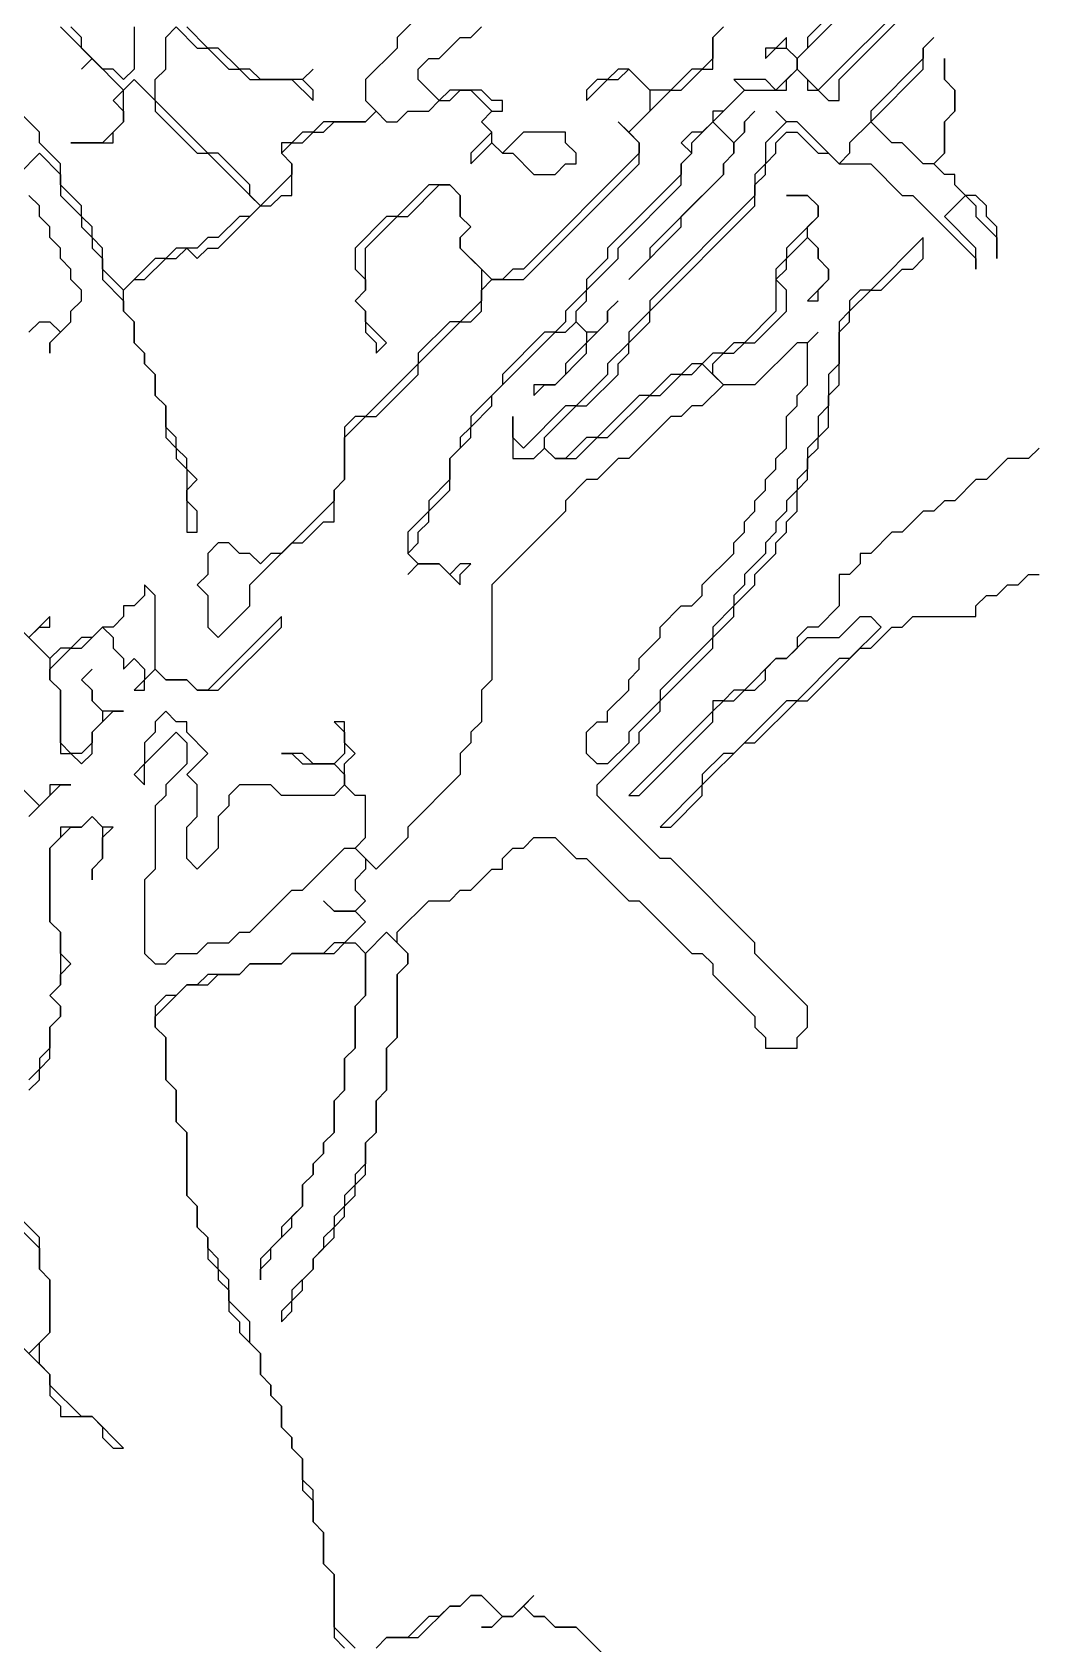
# Model space of a CAD drawing. Header units: metres. Extents: x 0 to 1000, y 0 to 1405.
# Drawn here: x 689.58 to 713.37, y 696.6 to 734.87 of the extents above; entities that cross this region are included whole.
import ezdxf

# ---------------------------------------------------------------- set-up
doc = ezdxf.new("R2010")
doc.units = ezdxf.units.M

msp = doc.modelspace()

# ---------------------------------------------------------------- linework, layer by layer
for points in [[(709.75, 736.5), (708, 734.75), (708, 734.5), (707.75, 734.25), (707.5, 734.5), (707.5, 734.75), (707.25, 734.5), (707, 734.5), (707, 734.25), (707.25, 734.5), (707.5, 734.5), (707.75, 734.25), (707.75, 734), (707.25, 733.5), (707, 733.75), (706.25, 733.75), (706.5, 733.5), (706, 733), (705.75, 733), (705.75, 732.75), (705.5, 732.5), (705.25, 732.5), (705, 732.25), (705.25, 732), (705, 731.75), (705, 731.5), (703.25, 729.75), (703.25, 729.5), (702.75, 729), (702.75, 728.75), (702.25, 728.25), (702.25, 728), (702, 727.75), (701.75, 727.75), (700.75, 726.75), (700.75, 726.5), (700, 725.75), (700, 725.5), (699.75, 725.25), (699.75, 725), (699.5, 724.75), (699.5, 724.25), (699, 723.75), (699, 723.5), (698.5, 723), (698.5, 722.5), (698.75, 722.25), (698.5, 722), (698.75, 722.25), (699.25, 722.25), (699.75, 721.75), (699.75, 722), (700, 722.25), (699.75, 722.25), (699.5, 722), (699.25, 722.25), (698.75, 722.25), (698.5, 722.5), (698.75, 722.75), (698.75, 723), (699, 723.25), (699, 723.5), (699.5, 724), (699.5, 724.75), (700, 725.25), (700, 725.5), (700.5, 726), (700.5, 726.25), (702, 727.75), (702.25, 727.75), (702.5, 728), (702.75, 727.75), (702.75, 727.5), (702.25, 727), (702.25, 726.75), (702, 726.5), (701.5, 726.5), (701.5, 726.25), (701.75, 726.5), (702, 726.5), (702.75, 727.25), (702.75, 727.5), (703.25, 728), (703.25, 728.25), (703.5, 728.5), (703.25, 728.25), (703.25, 728), (703, 727.75), (702.75, 727.75), (702.5, 728), (702.5, 728.25), (702.75, 728.5), (702.75, 728.75), (703.5, 729.5), (703.5, 729.75), (705, 731.25), (705, 731.75), (705.25, 732), (705.25, 732.25), (705.75, 732.75), (706.25, 732.25), (706.25, 732), (706, 731.75), (706, 731.5), (704.25, 729.75), (704.25, 729.5), (703.75, 729), (705, 730.25), (705, 730.5), (706, 731.5), (706, 731.75), (706.25, 732), (706.25, 732.25), (706.5, 732.5), (706.5, 732.75), (706.75, 733), (706.5, 732.75), (706.5, 732.5), (706.25, 732.25), (705.75, 732.75), (706.5, 733.5), (707.5, 733.5), (707.5, 733.75), (707.75, 734), (708, 733.75), (708, 733.5), (708.25, 733.5), (708.5, 733.25), (708.75, 733.25), (708.75, 733.75), (710.5, 735.5)], [(710.5, 735.75), (708.25, 733.5), (707.75, 734), (707.75, 734.25), (709.75, 736.25)], [(698.75, 735.25), (698.25, 734.75), (698.25, 734.5), (697.5, 733.75), (697.5, 733.25), (697.75, 733), (697.5, 732.75), (696.5, 732.75), (696.25, 732.5), (696, 732.5), (695.75, 732.25), (695.5, 732.25), (695.5, 732), (695.75, 731.75), (695.75, 731.5), (695, 730.75), (694.75, 731), (694.75, 731.25), (694, 732), (693.75, 732), (692.5, 733.25), (692.5, 733.75), (692.75, 734), (692.75, 734.75), (693, 735), (693.5, 734.5), (693.75, 734.5), (694.25, 734), (694.5, 734), (694.75, 733.75), (695.75, 733.75), (696.25, 733.25), (696.25, 733.5), (696, 733.75), (696.25, 734), (696, 733.75), (695, 733.75), (694.75, 734), (694.5, 734), (694, 734.5), (693.75, 734.5), (693.25, 735)], [(689.25, 731.5), (689.75, 732), (690.25, 731.5), (690.25, 731), (690.75, 730.5), (690.75, 730.25), (691, 730), (691, 729.75), (691.25, 729.5), (691.25, 729), (691.75, 728.5), (691.75, 728.25), (692, 728), (692, 727.5), (692.25, 727.25), (692.25, 727), (692.5, 726.75), (692.5, 726.25), (692.75, 726), (692.75, 725.25), (693, 725), (693, 724.75), (693.25, 724.5), (693.25, 723), (693.5, 723), (693.5, 723.5), (693.25, 723.75), (693.25, 724), (693.5, 724.25), (693.25, 724.5), (693.25, 724.75), (693, 725), (693, 725.25), (692.75, 725.5), (692.75, 726), (692.5, 726.25), (692.5, 726.75), (692.25, 727), (692.25, 727.25), (692, 727.5), (692, 728), (691.75, 728.25), (691.75, 728.75), (692, 729), (692.25, 729), (692.75, 729.5), (693, 729.5), (693.25, 729.75), (693.5, 729.5), (693.75, 729.75), (694, 729.75), (695, 730.75), (695.25, 730.75), (695.5, 731), (695.75, 731), (695.75, 731.75), (695.5, 732), (695.75, 732.25), (696, 732.25), (696.25, 732.5), (696.5, 732.5), (696.75, 732.75), (697.5, 732.75), (697.75, 733), (698, 732.75), (698.25, 732.75), (698.5, 733), (699, 733), (699.25, 733.25), (699.5, 733.25), (699.75, 733.5), (700, 733.5), (700.5, 733), (700.25, 732.75), (700.5, 732.5), (700, 732), (700, 731.75), (700.5, 732.25), (700.75, 732), (701, 732), (701.5, 731.5), (702, 731.5), (702.25, 731.75), (702.5, 731.75), (702.5, 732), (702.25, 732.25), (702.25, 732.5), (701.25, 732.5), (700.75, 732), (700.5, 732.25), (700.5, 732.5), (700.25, 732.75), (700.5, 733), (700.75, 733), (700.75, 733.25), (700.5, 733.25), (700.25, 733.5), (699.5, 733.5), (699.25, 733.25), (698.75, 733.75), (698.75, 734), (699, 734.25), (699.25, 734.25), (699.75, 734.75), (700, 734.75), (700.25, 735)], [(690.25, 735), (691, 734.25), (690.75, 734), (691, 734.25), (691.75, 733.5), (691.5, 733.25), (691.75, 733), (691.75, 732.75), (691.25, 732.25), (690.5, 732.25), (691.5, 732.25), (691.5, 732.5), (691.75, 732.75), (691.75, 733.5), (692, 733.75), (692.5, 733.25), (692.5, 733), (693.5, 732), (693.75, 732), (695, 730.75), (694.75, 730.5), (694.5, 730.5), (694, 730), (693.75, 730), (693.5, 729.75), (693, 729.75), (692.75, 729.5), (692.5, 729.5), (691.75, 728.75), (691.25, 729.25), (691.25, 729.75), (691, 730), (691, 730.25), (690.75, 730.5), (690.75, 730.75), (690.25, 731.25), (690.25, 731.75), (689.75, 732.25), (689.75, 732.5), (689.25, 733)], [(692, 735), (692, 734), (691.75, 733.75), (691.5, 734), (691.25, 734), (690.75, 734.5), (690.75, 734.75), (690.5, 735)], [(706, 735), (705.75, 734.75), (705.75, 734.25), (705.5, 734), (705.25, 734), (704.75, 733.5), (704.25, 733.5), (703.75, 734), (703.5, 734), (703.25, 733.75), (703, 733.75), (702.75, 733.5), (702.75, 733.25), (703.25, 733.75), (703.5, 733.75), (703.75, 734), (704.25, 733.5), (704.25, 733), (703.75, 732.5), (703.5, 732.75), (704, 732.25), (704, 732), (701.25, 729.25), (701, 729.25), (700.75, 729), (700.5, 729), (699.75, 729.75), (699.75, 730), (700, 730.25), (699.75, 730.5), (699.75, 731), (699.5, 731.25), (699, 731.25), (698.25, 730.5), (698, 730.5), (697.25, 729.75), (697.25, 729.25), (697.5, 729), (697.5, 728.75), (697.25, 728.5), (697.5, 728.25), (697.5, 727.75), (697.75, 727.5), (697.75, 727.25), (698, 727.5), (697.5, 728), (697.5, 728.25), (697.25, 728.5), (697.5, 728.75), (697.5, 729.75), (698.25, 730.5), (698.5, 730.5), (699.25, 731.25), (699.5, 731.25), (699.75, 731), (699.75, 730.5), (700, 730.25), (699.75, 730), (699.75, 729.75), (700.25, 729.25), (700.25, 728.5), (699.75, 728), (699.5, 728), (698.75, 727.25), (698.75, 727), (697.5, 725.75), (697.25, 725.75), (697, 725.5), (697, 724.25), (696.75, 724), (696.75, 723.75), (695.5, 722.5), (695.25, 722.5), (695, 722.25), (694.75, 722.5), (694.5, 722.5), (694.25, 722.75), (694, 722.75), (693.75, 722.5), (693.75, 722), (693.5, 721.75), (693.75, 721.5), (693.75, 720.75), (694, 720.5), (694.75, 721.25), (694.75, 721.75), (695.75, 722.75), (696, 722.75), (696.5, 723.25), (696.75, 723.25), (696.75, 724), (697, 724.25), (697, 725.25), (697.5, 725.75), (697.75, 725.75), (698.75, 726.75), (698.75, 727), (699.75, 728), (700, 728), (700.25, 728.25), (700.25, 728.75), (700.5, 729), (701.25, 729), (704, 731.75), (704, 732.25), (703.75, 732.5), (704.75, 733.5), (705, 733.5), (705.5, 734), (705.75, 734), (705.75, 734.75), (706, 735)], [(697.25, 696.5), (696.75, 697), (696.75, 698.25), (696.5, 698.5), (696.5, 699.25), (696.25, 699.5), (696.25, 700.25), (696, 700.5), (696, 701), (695.75, 701.25), (695.75, 701.5), (695.5, 701.75), (695.5, 702.25), (695.25, 702.5), (695.25, 702.75), (695, 703), (695, 703.5), (694.75, 703.75), (694.75, 704.25), (694.25, 704.75), (694.25, 705.25), (694, 705.5), (694, 705.75), (693.75, 706), (693.75, 706.25), (693.5, 706.5), (693.5, 707), (693.25, 707.25), (693.25, 708.75), (693, 709), (693, 709.75), (692.75, 710), (692.75, 711), (692.5, 711.25), (692.5, 711.5), (693.25, 712.25), (693.75, 712.25), (694, 712.5), (694.5, 712.5), (694.75, 712.75), (695.5, 712.75), (695.75, 713), (696.75, 713), (697, 713.25), (697.25, 713.25), (697.5, 713), (697.5, 712), (697.25, 711.75), (697.25, 710.75), (697, 710.5), (697, 709.75), (696.75, 709.5), (696.75, 708.75), (696.5, 708.5), (696.5, 708.25), (696.25, 708), (696.25, 707.75), (696, 707.5), (696, 707), (695.5, 706.5), (695.5, 706.25), (695, 705.75), (695, 705.25), (695, 705.5), (695.25, 705.75), (695.25, 706), (695.75, 706.5), (695.75, 706.75), (696, 707), (696, 707.5), (696.25, 707.75), (696.25, 708), (696.5, 708.25), (696.5, 708.5), (696.75, 708.75), (696.75, 709.5), (697, 709.75), (697, 710.5), (697.25, 710.75), (697.25, 711.75), (697.5, 712), (697.5, 713), (698, 713.5), (698.5, 713), (698.5, 712.75), (698.25, 712.5), (698.25, 711), (698, 710.75), (698, 709.75), (697.75, 709.5), (697.75, 708.75), (697.5, 708.5), (697.5, 708), (697.25, 707.75), (697.25, 707.5), (697, 707.25), (697, 707), (696.75, 706.75), (696.75, 706.5), (696.5, 706.25), (696.5, 706), (696.25, 705.75), (696.25, 705.5), (695.75, 705), (695.75, 704.75), (695.5, 704.5), (695.5, 704.25), (695.75, 704.5), (695.75, 704.75), (696, 705), (696, 705.25), (696.25, 705.5), (696.25, 705.75), (696.75, 706.25), (696.75, 706.5), (697, 706.75), (697, 707), (697.25, 707.25), (697.25, 707.5), (697.5, 707.75), (697.5, 708.5), (697.75, 708.75), (697.75, 709.5), (698, 709.75), (698, 710.75), (698.25, 711), (698.25, 712.5), (698.5, 712.75), (698.5, 713), (698.25, 713.25), (698.25, 713.5), (699, 714.25), (699.5, 714.25), (699.75, 714.5), (700, 714.5), (700.5, 715), (700.75, 715), (700.75, 715.25), (701, 715.5), (701.25, 715.5), (701.5, 715.75), (702, 715.75), (702.5, 715.25), (702.75, 715.25), (703.75, 714.25), (704, 714.25), (705.25, 713), (705.5, 713), (705.75, 712.75), (705.75, 712.5), (706.75, 711.5), (706.75, 711.25), (707, 711), (707, 710.75), (707.75, 710.75), (707.75, 711), (708, 711.25), (708, 711.75), (706.75, 713), (706.75, 713.25), (704.75, 715.25), (704.5, 715.25), (703, 716.75), (703, 717), (704, 718), (704, 718.25), (704.5, 718.75), (704.5, 719), (705.75, 720.25), (705.75, 720.5), (706.25, 721), (706.25, 721.25), (706.75, 721.75), (706.75, 722), (707.25, 722.5), (707.25, 722.75), (707.5, 723), (707.5, 723.25), (707.75, 723.5), (707.75, 724), (708, 724.25), (708, 724.75), (708.25, 725), (708.25, 725.25), (708.5, 725.5), (708.5, 726.25), (708.75, 726.5), (708.75, 727.75), (709, 728), (709, 728.25), (709.5, 728.75), (709.75, 728.75), (710.25, 729.25), (710.5, 729.25), (710.75, 729.5), (710.75, 730), (709.5, 728.75), (709.25, 728.75), (709, 728.5), (709, 728.25), (708.75, 728), (708.75, 727), (708.5, 726.75), (708.5, 726), (708.25, 725.75), (708.25, 725.25), (708, 725), (708, 724.5), (707.75, 724.25), (707.75, 724), (707.5, 723.75), (707.5, 723.5), (707.25, 723.25), (707.25, 723), (707, 722.75), (707, 722.5), (706.5, 722), (706.5, 721.75), (706.25, 721.5), (706.25, 721.25), (705.75, 720.75), (705.75, 720.5), (704.5, 719.25), (704.5, 719), (703.75, 718.25), (703.75, 718), (703.25, 717.5), (703, 717.5), (702.75, 717.75), (702.75, 718.25), (703, 718.5), (703.25, 718.5), (703.25, 718.75), (703.75, 719.25), (703.75, 719.5), (704, 719.75), (704, 720), (704.5, 720.5), (704.5, 720.75), (705, 721.25), (705.25, 721.25), (705.5, 721.5), (705.5, 721.75), (706.25, 722.5), (706.25, 722.75), (706.5, 723), (706.5, 723.25), (706.75, 723.5), (706.75, 723.75), (707, 724), (707, 724.25), (707.25, 724.5), (707.25, 724.75), (707.5, 725), (707.5, 725.75), (707.75, 726), (707.75, 726.25), (708, 726.5), (708, 727.5), (708.25, 727.75), (708, 727.5), (707.75, 727.5), (706.75, 726.5), (706, 726.5), (705.75, 726.75), (705.75, 727), (706, 727.25), (706.25, 727.25), (706.5, 727.5), (706.75, 727.5), (707.5, 728.25), (707.5, 728.75), (707.25, 729), (707.5, 729.25), (707.5, 729.5), (708, 730), (708.25, 729.75), (708.25, 729.5), (708.5, 729.25), (708.5, 729), (708, 728.5), (708.25, 728.5), (708.25, 728.75), (708.5, 729), (708.5, 729.25), (708.25, 729.5), (708.25, 729.75), (708, 730), (708, 730.25), (708.25, 730.5), (708.25, 730.75), (708, 731), (707.5, 731), (708, 731), (708.25, 730.75), (708.25, 730.5), (707.5, 729.75), (707.5, 729.5), (707.25, 729.25), (707.25, 728.25), (706.5, 727.5), (706.25, 727.5), (706, 727.25), (705.75, 727.25), (705.5, 727), (705.25, 727), (705, 726.75), (704.75, 726.75), (704.25, 726.25), (704, 726.25), (703, 725.25), (702.75, 725.25), (702.25, 724.75), (702, 724.75), (701.75, 725), (701.75, 725.25), (702.5, 726), (702.75, 726), (703.5, 726.75), (703.5, 727), (703.75, 727.25), (703.75, 727.5), (704.25, 728), (704.25, 728.25), (706.75, 730.75), (706.75, 731.25), (707, 731.5), (707, 731.75), (707.25, 732), (707.25, 732.25), (707.5, 732.5), (707.75, 732.5), (708.25, 732), (708.5, 732), (708.75, 731.75), (709.5, 731.75), (710.25, 731), (710.5, 731), (712, 729.5), (712, 729.25), (712, 729.75), (711.25, 730.5), (711.75, 731), (712, 730.75), (712, 730.5), (712.5, 730), (712.5, 729.5), (712.5, 730.25), (712.25, 730.5), (712.25, 730.75), (712, 731), (711.75, 731), (711.5, 731.25), (711.5, 731.5), (711.25, 731.5), (711, 731.75), (711.25, 732), (711.25, 732.75), (711.5, 733), (711.5, 733.5), (711.25, 733.75), (711.25, 734.25), (711.25, 733.75), (711.5, 733.5), (711.5, 733), (711.25, 732.75), (711.25, 732), (711, 731.75), (710.75, 731.75), (710.25, 732.25), (710, 732.25), (709.5, 732.75), (710.75, 734), (710.75, 734.5), (711, 734.75), (710.75, 734.5), (710.75, 734.25), (709.5, 733), (709.5, 732.75), (709, 732.25), (709, 732), (708.75, 731.75), (707.75, 732.75), (707.5, 732.75), (707.25, 733), (707.5, 732.75), (707, 732.25), (707, 731.75), (706.75, 731.5), (706.75, 731), (704.25, 728.5), (704.25, 728.25), (703.75, 727.75), (703.75, 727.5), (703.25, 727), (703.25, 726.75), (702.5, 726), (702.25, 726), (701.25, 725), (701, 725.25), (701, 725.75), (701, 724.75), (701.5, 724.75), (701.75, 725), (702, 724.75), (702.5, 724.75), (703, 725.25), (703.25, 725.25), (704.25, 726.25), (704.5, 726.25), (705, 726.75), (705.25, 726.75), (705.5, 727), (706, 726.5), (705.5, 726), (705.25, 726), (705, 725.75), (704.75, 725.75), (703.75, 724.75), (703.5, 724.75), (703, 724.25), (702.75, 724.25), (702.25, 723.75), (702.25, 723.5), (700.5, 721.75), (700.5, 719.5), (700.25, 719.25), (700.25, 718.5), (700, 718.25), (700, 718), (699.75, 717.75), (699.75, 717.25), (698.5, 716), (698.5, 715.75), (697.75, 715), (697.25, 715.5), (697.5, 715.75), (697.5, 716.75), (697.25, 716.75), (697, 717), (697, 717.5), (697.25, 717.75), (697, 718), (697, 718.5), (696.75, 718.5), (697, 718.25), (697, 717.75), (696.75, 717.5), (696.25, 717.5), (696, 717.75), (695.5, 717.75), (695.75, 717.75), (696, 717.5), (696.75, 717.5), (697, 717.25), (697, 717), (696.75, 716.75), (695.5, 716.75), (695.25, 717), (694.5, 717), (694.25, 716.75), (694.25, 716.5), (694, 716.25), (694, 715.5), (693.5, 715), (693.25, 715.25), (693.25, 716), (693.5, 716.25), (693.5, 717), (693.25, 717.25), (693.75, 717.75), (693.25, 718.25), (693.25, 718.5), (693, 718.5), (692.75, 718.75), (692.5, 718.5), (692.5, 718.25), (692.25, 718), (692.25, 717.5), (692, 717.25), (692.25, 717), (692.25, 717.5), (693, 718.25), (693.25, 718), (693.25, 717.5), (692.75, 717), (692.75, 716.75), (692.5, 716.5), (692.5, 715), (692.25, 714.75), (692.25, 713), (692.5, 712.75), (692.75, 712.75), (693, 713), (693.5, 713), (693.75, 713.25), (694.25, 713.25), (694.5, 713.5), (694.75, 713.5), (695.75, 714.5), (696, 714.5), (697, 715.5), (697.25, 715.5), (697.5, 715.25), (697.5, 715), (697.25, 714.75), (697.25, 714.5), (697.5, 714.25), (697.25, 714), (696.75, 714), (696.5, 714.25), (696.75, 714), (697.25, 714), (697.5, 713.75), (697, 713.25), (696.75, 713.25), (696.5, 713), (695.75, 713), (695.5, 712.75), (694.75, 712.75), (694.5, 712.5), (693.75, 712.5), (693.5, 712.25), (693.25, 712.25), (693, 712), (692.75, 712), (692.5, 711.75), (692.5, 711.25), (692.75, 711), (692.75, 710), (693, 709.75), (693, 709), (693.25, 708.75), (693.25, 707.25), (693.5, 707), (693.5, 706.5), (693.75, 706.25), (693.75, 705.75), (694, 705.5), (694, 705.25), (694.25, 705), (694.25, 704.5), (694.5, 704.25), (694.5, 704), (695, 703.5), (695, 703), (695.25, 702.75), (695.25, 702.5), (695.5, 702.25), (695.5, 701.75), (695.75, 701.5), (695.75, 701.25), (696, 701), (696, 700.25), (696.25, 700), (696.25, 699.5), (696.5, 699.25), (696.5, 698.5), (696.75, 698.25), (696.75, 696.75), (697, 696.5)], [(689.5, 727.75), (689.75, 728), (690, 728), (690.25, 727.75), (690, 727.5), (690, 727.25), (690, 727.5), (690.5, 728), (690.5, 728.25), (690.75, 728.5), (690.75, 728.75), (690.5, 729), (690.5, 729.25), (690.25, 729.5), (690.25, 729.75), (690, 730), (690, 730.25), (689.75, 730.5), (689.75, 730.75), (689.5, 731)], [(713.5, 725), (713.25, 724.75), (712.75, 724.75), (712.25, 724.25), (712, 724.25), (711.5, 723.75), (711.25, 723.75), (711, 723.5), (710.75, 723.5), (710.25, 723), (710, 723), (709.5, 722.5), (709.25, 722.5), (709.25, 722.25), (709, 722), (708.75, 722), (708.75, 721.25), (708.25, 720.75), (708, 720.75), (707.75, 720.5), (707.75, 720.25), (707.5, 720), (707.25, 720), (706.5, 719.25), (706.25, 719.25), (706, 719), (705.75, 719), (705.75, 718.75), (703.75, 716.75), (704, 716.75), (705.75, 718.5), (705.75, 718.75), (706, 719), (706.25, 719), (706.5, 719.25), (706.75, 719.25), (707, 719.5), (707, 719.75), (707.25, 720), (707.5, 720), (708, 720.5), (708.75, 720.5), (709.25, 721), (709.5, 721), (709.75, 720.75), (709, 720), (708.75, 720), (707.75, 719), (707.5, 719), (706.25, 717.75), (706, 717.75), (705.5, 717.25), (705.5, 717), (704.5, 716), (704.75, 716), (705.5, 716.75), (705.5, 717), (706.5, 718), (706.75, 718), (707.75, 719), (708, 719), (709.25, 720.25), (709.5, 720.25), (710, 720.75), (710.25, 720.75), (710.5, 721), (712, 721), (712, 721.25), (712.25, 721.5), (712.5, 721.5), (712.75, 721.75), (713, 721.75), (713.25, 722), (713.5, 722)], [(689.25, 720.75), (690, 720), (690, 719.5), (690.25, 719.25), (690.25, 717.75), (690.5, 717.75), (690.75, 717.5), (691, 717.75), (691, 718.25), (691.5, 718.75), (691.75, 718.75), (691.25, 718.75), (691, 719), (691, 719.25), (690.75, 719.5), (691, 719.75), (690.75, 719.5), (691, 719.25), (691, 719), (691.25, 718.75), (691.25, 718.5), (691, 718.25), (691, 718), (690.75, 717.75), (690.5, 717.75), (690.25, 718), (690.25, 719.25), (690, 719.5), (690, 719.75), (690.5, 720.25), (690.75, 720.25), (691.25, 720.75), (691.5, 720.5), (691.5, 720.25), (691.75, 720), (691.75, 719.75), (692, 720), (692.25, 719.75), (692.25, 719.5), (692, 719.25), (692.25, 719.25), (692.25, 719.5), (692.5, 719.75), (692.75, 719.5), (693.25, 719.5), (693.5, 719.25), (694, 719.25), (695.5, 720.75), (695.5, 721), (693.75, 719.25), (693.5, 719.25), (693.25, 719.5), (692.75, 719.5), (692.5, 719.75), (692.5, 721.5), (692.25, 721.75), (692.25, 721.5), (692, 721.25), (691.75, 721.25), (691.75, 721), (691.5, 720.75), (691.25, 720.75), (691, 720.5), (690.75, 720.5), (690.5, 720.25), (690.25, 720.25), (690, 720), (689.5, 720.5), (689.75, 720.75), (690, 720.75), (690, 721), (689.5, 720.5)], [(689.5, 716.25), (690.25, 717), (690.5, 717), (690, 717), (690, 716.75), (689.75, 716.5), (689.25, 717)], [(689.5, 709.75), (689.75, 710), (689.75, 710.25), (690, 710.5), (690, 711.25), (690.25, 711.5), (690.25, 711.75), (690, 712), (690.25, 712.25), (690.25, 712.5), (690.5, 712.75), (690.25, 713), (690.25, 713.5), (690, 713.75), (690, 715.5), (690.5, 716), (690.75, 716), (691, 716.25), (691.25, 716), (691.25, 715.25), (691, 715), (691, 714.75), (691, 715), (691.25, 715.25), (691.25, 715.75), (691.5, 716), (691.25, 716), (691, 716.25), (690.75, 716), (690.25, 716), (690.25, 715.75), (690, 715.5), (690, 713.75), (690.25, 713.5), (690.25, 712.25), (690, 712), (690.25, 711.75), (690.25, 711.5), (690, 711.25), (690, 710.75), (689.75, 710.5), (689.75, 710.25), (689.5, 710)], [(688.25, 704.75), (690, 703), (690, 702.5), (690.25, 702.25), (690.25, 702), (691, 702), (691.25, 701.75), (691.25, 701.5), (691.5, 701.25), (691.75, 701.25), (691, 702), (690.75, 702), (690, 702.75), (690, 703), (689.75, 703.25), (689.75, 703.75), (690, 704), (690, 705.25), (689.75, 705.5), (689.75, 706.25), (689.25, 706.75)], [(689.25, 706.5), (689.75, 706), (689.75, 705.5), (690, 705.25), (690, 704), (689.5, 703.5)], [(697.75, 696.5), (698, 696.75), (698.75, 696.75), (699.5, 697.5), (699.75, 697.5), (700, 697.75), (700.25, 697.75), (700.75, 697.25), (700.5, 697), (700.25, 697), (700.5, 697), (700.75, 697.25), (701, 697.25), (701.25, 697.5), (701.5, 697.25), (701.75, 697.25), (702, 697), (702.5, 697), (703, 696.5)], [(704, 695.5), (702.5, 697), (702, 697), (701.75, 697.25), (701.5, 697.25), (701.25, 697.5), (701.5, 697.75), (701, 697.25), (700.75, 697.25), (700.25, 697.75), (700, 697.75), (699.75, 697.5), (699.5, 697.5), (699.25, 697.25), (699, 697.25), (698.5, 696.75), (698, 696.75), (697.75, 696.5)]]:
    msp.add_lwpolyline(points)

doc.saveas('drawing.dxf')
